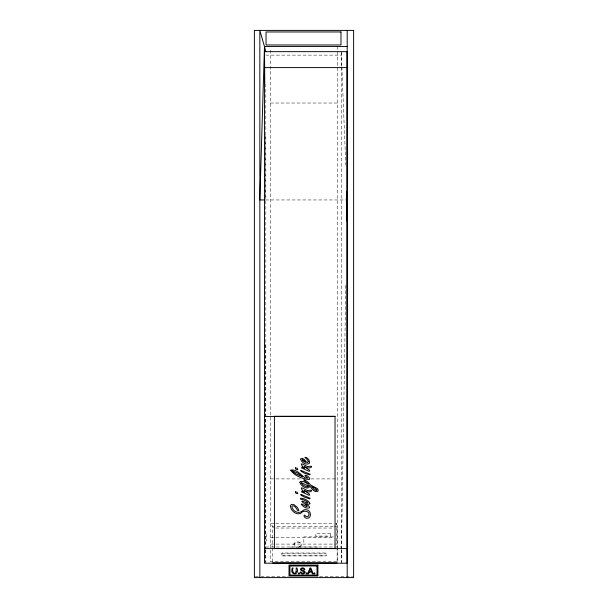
<?xml version="1.0" encoding="UTF-8"?>
<svg xmlns="http://www.w3.org/2000/svg" width="608" height="608" viewBox="0 0 608 608"><rect width="100%" height="100%" fill="white"/><g stroke="black" fill="none" stroke-linecap="round" stroke-linejoin="round"><path stroke-width="0.46" stroke-dasharray="3.04 2.28" d="M341.232 563.198L341.445 549.921M341.46 548.971L345.8 285.312M335.95 525L336.809 523.48L334.225 523.48M300.405 547.109C305.9 540.109 289.469 540.109 294.956 547.109M298.482 547.322C307.587 540.831 287.782 540.831 296.886 547.322M265.81 55.123L341.232 55.123M270.416 103.033L337.584 103.033M265.536 199.956L346.248 199.956M270.416 478.906L275.15 478.906M276.093 478.906L301.636 478.906M311.098 478.906L337.584 478.906M273.843 523.48L270.514 523.48L273.843 528.033M275.728 523.48L333.283 523.48M333.328 526.695L272.566 526.695L272.566 547.109M334.278 526.695L337.128 526.695L337.128 547.109M275.728 528.033L333.283 528.033M265.81 534.546L266.448 534.546L266.448 540.9L265.81 540.9M333.275 536.902L303.833 536.902L303.833 544.099M270.514 537.29L273.843 537.29M275.72 537.29L334.225 537.29M270.514 544.099L275.143 544.099M276.062 544.099L336.809 544.099L336.809 523.48M265.81 546.987L275.234 546.987M276.176 546.987L341.232 546.987M290.244 547.056L298.277 547.056M299.303 547.056L307.906 547.056M309.556 547.056L317.596 547.056M281.876 553.812L326.2 553.812M281.876 555.849L326.2 555.849L326.2 552.984L281.876 552.984L281.876 555.879L326.2 555.879M255.352 576.62L260.08 576.62M261.022 576.62L288.412 576.62M319.588 576.62L352.648 576.62M341.27 52.607L341.802 65.831M341.84 66.774L345.792 165.004M265.24 135.554L265.802 199.006M265.24 344.751L265.772 548.956M265.772 549.906L265.802 562.248M341.232 51.665L341.232 548.971M341.232 549.913L341.232 562.248M337.584 46.444L337.584 561.556L270.416 561.556L270.416 48.328M337.128 548.036L337.128 561.952M272.566 548.036L272.566 561.952M265.81 83.927L265.81 548.971M265.81 549.913L265.81 563.198M330.653 533.573L315.56 533.573L315.56 536.058L330.653 536.058L330.653 533.573"/><path stroke-width="0.91" d="M346.856 220.818L346.856 191.452M347.198 46.527L264.465 46.527L259.836 30.4L259.836 577.6M264.465 67.602L347.008 67.602M264.951 199.956L259.836 199.956L264.465 46.527L265.81 51.665M264.465 416.442L335.031 416.442M274.421 548.439L335.031 548.439M264.465 548.606L347.008 548.606M272.566 562.879L337.128 562.879M264.784 83.463L264.465 46.527L264.51 65.52M347.198 30.4L347.198 577.6M335.031 548.606L335.031 416.275L274.421 416.275L274.421 548.606M296.18 571.398C295.313 576.376 291.05 570.927 293.094 567.986L292.311 567.986C289.203 575.829 300.025 575.753 296.962 567.986L296.18 567.986L296.18 571.398M310.407 514.626L310.11 516.268A3.329 3.321 0 0 1 308.256 518.1C306.508 518.723 304.22 517.72 303.962 515.774L304.623 515.075L306.022 516.549L307.891 516.671C311.972 511.769 303.894 509.063 300.823 513.289C296.202 515.432 290.928 510.872 290.449 506.274A1.892 1.885 0 0 1 292.425 504.344L293.983 504.693L297.152 507.163L298.847 510.127L298.558 510.659L297.624 510.598C296.529 508.752 294.698 504.883 292.083 505.97L291.87 506.548C292.532 511.153 298.437 514.436 302.252 511.016C305.36 507.931 310.65 510.211 310.407 514.626M304.996 572.227C304.828 574.75 300.284 574.522 300.291 571.999L301.028 571.93L301.515 572.918L302.776 573.291L304.243 572.288L300.572 569.901A1.497 1.497 0 0 1 300.77 568.678C301.826 567.31 304.752 567.705 304.821 569.65L304.068 569.704L303.232 568.64L301.355 569.118C301.097 571.178 305.14 569.894 304.996 572.227M309.867 503.302L309.51 504.047L308.446 504.29L305.566 503.614L309.221 506.38L309.556 507.786C306.675 509.139 302.944 506.51 301.173 504.344L301.788 503.842C309.882 509.147 307.96 506.16 301.788 501.585L302.252 501.045C313.128 505.879 305.87 499.715 300.679 499.206L300.458 498.233C303.916 498.279 308.188 500.179 309.867 503.302M308.264 461.662L307.709 462.718C305.695 462.392 304.061 456.958 300.778 458.645L300.542 459.253C301.439 462.422 306.706 465.933 309.54 463.167C310.285 460.712 307.07 456.813 304.889 457.307L307.542 459.922L308.264 461.662M299.987 482.091L299.881 482.562C300.968 485.868 305.725 489.151 309.107 487.608L309.168 486.643L307.618 484.88L309.806 485.754C311.433 488.361 313.85 492.48 317.566 491.484L318.311 490.299L317.505 488.68L310.392 484.865C307.625 480.373 298.11 476.406 308.461 483.998L303.362 481.551L300.671 481.513L299.987 482.091M310.384 568.602L309.419 571.467L311.425 571.467L310.384 568.602M290.844 470.113L290.761 470.463C294.682 475.836 302.776 479.096 309.282 479.56L309.761 478.754C309.586 477.067 305.315 474.02 304.851 475.646L308.043 478.154L304.768 477.69C300.952 474.757 295.99 468.692 290.844 470.113M309.191 572.105L308.545 573.891L307.709 573.891L309.981 567.986L310.825 567.986L313.242 573.891L312.352 573.891L311.661 572.105L309.191 572.105M295.374 467.871L295.8 469.209L297.814 469.741L297.289 468.297L295.374 467.871M295.374 491.864L295.8 493.202L297.814 493.726L297.289 492.282L295.374 491.864M311.456 466.739L311.266 467.225C309.221 468.753 306.432 467.628 304.41 466.663L309.624 470.318L309.647 471.101L309.107 471.284L301.545 467.909L301.994 467.02L304.608 468.274L301.948 465.698L301.348 463.965L302.32 463.95L307.466 466.594L310.901 466.184L311.456 466.739M311.456 490.724L311.266 491.211C309.221 492.746 306.432 491.614 304.41 490.648L309.624 494.312L309.647 495.094L309.107 495.277L301.545 491.895L301.994 491.013L304.608 492.26L301.948 489.691L301.348 487.95L302.32 487.943L307.466 490.588L310.901 490.17L311.456 490.724M302.191 459.595L302.7 460.735L305.702 462.574L304.03 460.347L302.191 459.595M301.568 482.79C302.009 485.108 305.201 486.316 307.336 486.864L307.876 486.461L306.797 485.199L301.568 482.79M292.585 470.949C294.272 474.118 299.311 475.061 302.389 476.771L297.586 473.07L292.585 470.949M300.96 470.394L301.051 471.23L304.441 473.176L309.556 474.84L310.217 474.286L300.96 470.394M300.96 494.388L301.051 495.224L304.441 497.162L309.556 498.834L310.217 498.279L300.96 494.388M316.844 489.995L316.228 490.466L314.1 489.531L311.547 486.529L314.845 488.125L316.844 489.995M353.62 30.4L254.38 30.4L254.38 577.6L353.62 577.6L353.62 30.4M340.989 31.958L266.046 31.958L266.046 44.969L340.989 44.969L340.989 31.958M347.008 51.665L264.465 51.665L264.465 563.198L347.008 563.198L347.008 51.665M317.923 565.075L289.02 565.075L289.02 575.996L317.923 575.996L317.923 565.075M317.011 565.987L289.932 565.987L289.932 575.084L317.011 575.084L317.011 565.987M299.204 573.07L298.376 573.07L298.376 573.891L299.204 573.891L299.204 573.07M307.01 573.07L306.181 573.07L306.181 573.891L307.01 573.891L307.01 573.07M314.807 573.07L313.986 573.07L313.986 573.891L314.807 573.891L314.807 573.07"/></g></svg>
